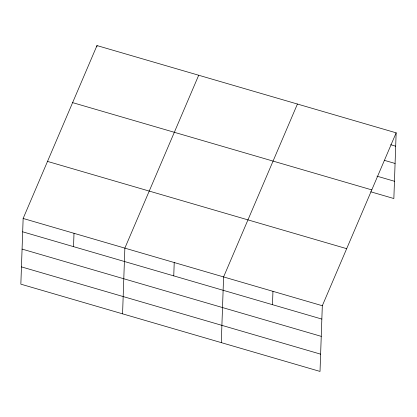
<?xml version="1.0" encoding="UTF-8"?>
<svg xmlns="http://www.w3.org/2000/svg" width="417" height="417" viewBox="0 0 417 417"><rect width="100%" height="100%" fill="white"/><g stroke="black" fill="none" stroke-linecap="round" stroke-linejoin="round"><path stroke-width="0.63" d="M23.143 218.466L20.85 284.165L320.021 371.427L322.315 305.729L396.15 132.835L96.979 45.573L23.143 218.466L322.315 305.729M73.538 246.65L74.002 233.301M96.937 46.845L96.979 45.573M122.567 313.834L124.86 248.136L198.7 75.242M173.759 275.882L174.223 262.533M221.291 342.633L223.59 276.93L297.425 104.036M272.483 304.676L272.953 291.327M396.15 132.835L393.856 198.534L370.734 191.794M390.687 144.725L395.686 146.185M384.458 160.363L395.081 163.459M376.963 176.156L394.461 181.259M72.615 102.629L371.782 189.891M47.512 161.41L346.678 248.673M22.68 231.816L321.846 319.078M22.075 249.09L321.246 336.352M21.455 266.89L320.621 354.153"/></g></svg>
